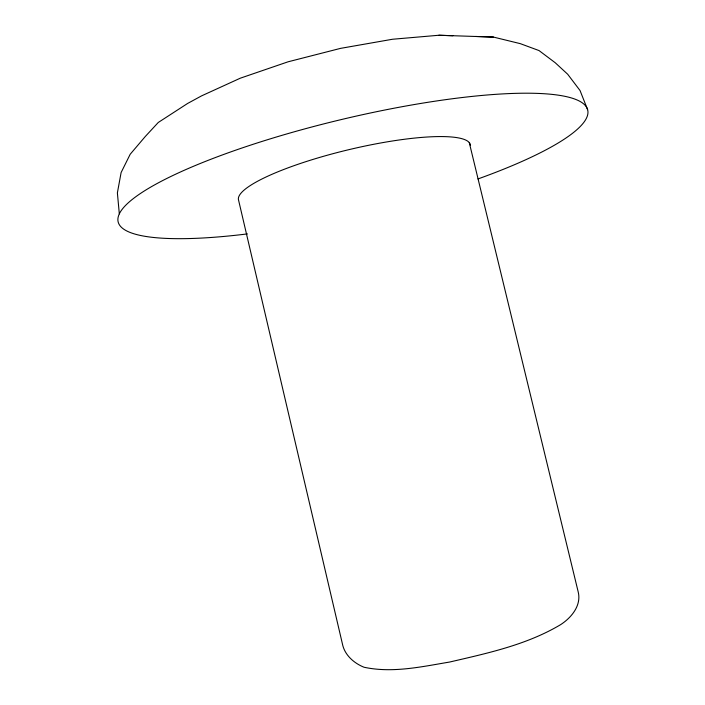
<?xml version="1.0" encoding="UTF-8"?>
<svg xmlns="http://www.w3.org/2000/svg" width="705" height="705" viewBox="0 0 705 705"><rect width="100%" height="100%" fill="white"/><g stroke="black" fill="none" stroke-linecap="round" stroke-linejoin="round"><path stroke-width="1.06" d="M587.617 109.689L580.048 90.548L567.692 74.245L555.24 62.754L539.025 50.566L520.29 43.648L493.482 37.083L438.898 35.25L392.526 39.251L340.577 48.363L288.107 61.793L240.29 78.193L201.533 95.889L187.592 103.468L158.264 122.476L145.23 136.567L130.196 154.254L121.11 172.549L117.382 192.897L119.321 213.853M475.681 36.457L493.482 37.083M438.898 35.25L452.874 35.744M469.266 142.577L578.188 591.865C581.634 605.524 571.314 617.747 560.607 624.656C526.82 644.819 487.596 653.218 449.667 662.03C421.564 666.745 392.474 673.328 364.053 667.247C354.58 663.458 345.617 655.914 342.85 645.745L238.607 200.299A119.18 23.309 -13.4 0 1 349.944 149.407A119.18 23.309 -13.4 0 1 470.482 145.441M247.437 233.901A241.348 47.808 -13.4 0 1 165.358 179.193A241.348 47.808 -13.4 0 1 526.089 93.201A241.348 47.808 -13.4 0 1 477.981 178.947"/></g></svg>
